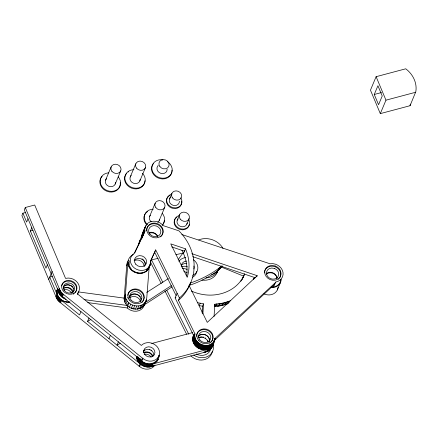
<?xml version="1.0" encoding="UTF-8"?>
<svg xmlns="http://www.w3.org/2000/svg" width="438" height="438" viewBox="0 0 438 438"><rect width="100%" height="100%" fill="white"/><g stroke="black" fill="none" stroke-linecap="round" stroke-linejoin="round"><path stroke-width="0.66" d="M145.361 226.577L142.284 233.897L141.742 237.418C145.241 232.469 143.659 223.26 151.159 221.573C155.506 220.402 160.374 222.099 163.15 225.619L178.907 230.848L180.686 232.709A54.619 47.539 22.8 0 1 191.214 249.983L192.249 253.104A54.619 47.539 22.8 0 1 191.351 281.13L190.13 283.988A54.619 47.539 22.8 0 1 180.965 296.597L179.438 297.944L178.447 300.304L194.926 333.789C192.435 345.544 213.169 350.663 215.135 338.229L214.39 339.998M214.719 339.959C212.594 355.021 189.402 349.601 193.979 335.639M134.252 271.56A10.402 9.056 22.8 0 0 146.089 271.527L147.278 268.691C149.774 266.988 151.126 263.824 150.634 260.845L155.698 249.912L179.438 297.944M149.101 266.539L149.259 265.937L146.818 297.353C146.314 303.238 142.126 309.754 135.457 309.14C128.876 309.129 122.24 302.423 124.6 295.716L124.71 295.371M146.599 299.22C143.467 311.155 123.576 305.784 125.471 294.084L127.912 262.674L127.978 263.309A10.879 9.466 22.8 0 0 134.187 272.047A10.879 9.466 22.8 0 0 145.098 271.932M52.253 276.411L49.729 277.084L57.017 294.336L56.825 290.722L57.657 288.237M64.873 298.054L63.548 297.703L62.503 296.74L80.942 311.642L79.552 314.949L61.112 300.046L63.483 301.36L66.187 301.87C60.877 301.114 56.026 296.055 56.924 290.487L56.825 290.722M159.071 356.91L159.18 355.026L158.561 358.706C157.384 361.87 154.253 364 150.962 364.394M150.645 366.644L205.466 352.059C210.508 351.221 213.558 346.086 213.864 341.306M202.121 312.924L202.52 306.206L203.511 303.841L197.538 302.68M202.909 313.92L203.511 303.841M214.072 316.433L214.795 304.246L222.926 303.123L230.695 300.692M124.277 296.92L126.724 265.505A10.315 8.974 22.8 0 1 126.938 263.638A10.923 9.51 22.8 0 1 128.553 260.298M213.547 342.357L213.695 341.175M149.457 266.085L148.186 269.386L146.089 271.527M212.03 347.29L213.793 342.565M410.039 105.717L415.826 91.651A26.006 22.639 22.8 0 0 406.464 69.357L405.741 68.804L376.111 76.688L370.455 90.146L380.31 113.623L410.039 105.717L410.165 105.115A26.006 22.639 22.8 0 0 410.307 104.129M201.907 280.09A15.604 13.583 22.8 0 0 217.007 272.858L217.861 270.334M213.41 342.938L213.01 344.049M253.52 279.69L254.297 277.763L253.799 278.946M25.404 212.518L22.891 213.186L21.9 215.545L56.436 297.884L57.728 300.101L59.584 302.001L139.596 366.579A10.402 9.056 22.8 0 0 155.025 364.958M25.273 207.519L59.809 289.852L61.106 292.075L62.957 293.969L142.969 358.552A10.402 9.056 22.8 0 0 157.319 358.35A10.402 9.056 22.8 0 0 155.671 345.243A10.402 9.056 22.8 0 0 141.321 345.44L77.307 293.772A10.402 9.056 22.8 0 0 77.515 282.565A10.402 9.056 22.8 0 0 65.558 278.404L34.701 205.006L25.273 207.519L24.282 209.879L58.407 291.029L58.068 290.055C58.495 293.307 60.701 296.148 63.548 297.703M28.027 218.792L26.636 222.099L22.891 213.186M47.37 264.859L45.979 268.166L30.381 231.023L31.771 227.716M48.738 279.444L52.111 271.418M56.026 296.696L57.121 294.101M58.309 291.265L59.404 288.664M56.141 297.074L57.236 294.473M58.424 291.642L59.519 289.042M56.212 297.293L57.301 294.697M58.495 291.861L59.584 289.261M56.278 297.391L57.367 294.796M58.561 291.96L59.65 289.359M105.591 180.095L111.148 166.867M56.436 297.884L57.526 295.283M58.719 292.453L59.809 289.852M56.699 298.459L57.794 295.864M58.982 293.027L60.077 290.427M57.006 299.023L58.095 296.427M59.289 293.591L60.378 290.996M57.351 299.57L58.44 296.975M59.634 294.139L60.723 291.544M57.728 300.101L58.823 297.506M60.011 294.67L61.106 292.075M58.145 300.616L59.234 298.015M60.428 295.185L61.517 292.584M58.593 301.103L59.683 298.502M60.877 295.672L61.966 293.071M59.075 301.563L60.165 298.968M61.358 296.132L62.448 293.537M59.584 302.001L60.674 299.4M61.867 296.57L62.957 293.969M60.121 302.406L61.21 299.811M62.404 296.975L63.494 294.38M60.679 302.784L61.774 300.189M115.205 184.075L120.762 170.847M66.089 302.105L68.191 302.017M130.239 176.957L135.796 163.735M139.853 180.938L145.411 167.716M139.147 362.828L140.078 363.781L87.551 321.404L88.941 318.097M126.724 265.505L128.011 262.439A10.315 8.974 22.8 0 1 128.23 260.566A10.923 9.51 22.8 0 1 133.415 254.555M149.593 216.481L155.151 203.259M142.284 233.897L145.881 225.515M141.934 235.031L145.011 227.711M139.58 241.212L142.657 233.892M141.748 236.208L144.825 228.888M141.901 238.332L144.978 231.012L144.819 230.098M124.178 297.156L125.471 294.084M124.102 299.045L125.388 295.973M124.436 300.95L125.722 297.878M109.002 338.705L110.387 335.399M124.677 301.568L124.534 300.714M159.202 220.462L164.765 207.24M124.879 302.193L126.171 299.121M169.506 198.951L171.789 193.519M125.859 303.956L127.151 300.89M127.19 305.549L128.476 302.483M127.699 306.031L128.991 302.959M172.101 286.857L144.348 304.843A10.402 9.056 22.8 0 1 127.513 308.221L127.239 307.958L127.984 306.189M129.402 307.295L130.694 304.229M146.571 271.155L147.765 268.324M158.118 258.398L151.526 259.794L150.535 262.154L161.222 283.517M150.486 261.382L155.698 249.912M131.312 308.259L132.605 305.187M147.031 270.755L148.219 267.919M147.453 270.323L148.641 267.492M149.993 264.355L150.71 262.658M147.836 269.868L149.029 267.032M149.692 265.521L150.645 263.254M148.186 269.386L150.557 263.753M148.498 268.877L150.387 264.415M118.386 341.854L117.001 345.16L120.39 343.195M133.36 308.883L134.647 305.812M135.457 309.14L136.749 306.074M137.532 309.025L138.824 305.959M139.503 308.544L140.795 305.472M140.1 308.264L140.822 307.788M177.253 220.188L179.536 214.757M140.724 308.024L142.011 304.952M142.35 306.972L143.642 303.901M143.691 305.631L144.983 302.559M144.025 305.1L144.496 304.361M144.398 304.596L146.44 299.822M186.862 224.168L189.145 218.737M136.727 356.494L136.891 358.311M136.837 356.86L136.552 356.231M137.822 356.505L136.87 358.771L137.214 359.51L136.722 358.136L137.198 357.003M138.014 357.129L137.061 359.395L138.654 362.346L139.848 359.516L138.769 357.786L137.576 360.622L138.255 361.788L139.448 358.957M137.297 360.014L138.249 357.747M137.439 360.102L138.008 361.24M137.899 361.213L139.087 358.383M183.506 253.558L185.488 248.839L170.76 243.873L187.19 277.238L187.42 276.564A49.417 43.012 22.8 0 0 186.385 251.051L185.488 248.839M140.023 359.253L139.744 358.481L141.879 361.147A10.402 9.056 22.8 0 0 158.211 357.342M154.203 365.374A10.923 9.51 22.8 0 1 151.849 366.529C147.371 368.03 142.147 366.431 139.092 362.883L140.28 360.047L139.848 359.516M140.439 359.762L140.122 359.012M139.563 363.398L140.751 360.562L140.28 360.047M140.888 360.25L140.538 359.527M139.087 366.141L141.255 361.049L140.751 360.562M141.37 360.709L142.459 358.114M139.596 366.579L141.792 361.509L141.255 361.049M141.879 361.147L142.969 358.552M141.162 364.772L142.355 361.936L141.792 361.509M141.753 365.166L142.941 362.335L142.355 361.936M142.366 365.527L143.554 362.697L142.941 362.335M143.002 365.856L144.19 363.025L143.554 362.697M143.653 366.152L144.841 363.316C149.489 365.385 155.906 364.071 158.304 359.275L158.2 359.51M144.321 366.403L145.509 363.573M145 366.622L146.193 363.786M145.69 366.798L146.883 363.962M193.574 336.751L194.072 335.568L193.935 336.149L175.129 297.944L177.111 293.225M146.385 366.935L147.579 364.098M147.086 367.028L148.279 364.192M147.792 367.082L148.98 364.246M148.487 367.093L149.681 364.257M149.183 367.06L150.376 364.23M149.867 366.989L151.061 364.159M150.546 366.88L151.734 364.049M151.198 366.705L152.397 363.896M151.849 366.529L153.043 363.699M188.822 287.109L190.311 283.572M200.182 303.282L199.191 305.642L202.52 306.206M217.96 270.52L218.951 268.16L221.387 266.101L220.396 268.461L216.339 271.724A114.871 99.979 22.8 0 1 188.756 285.571M217.248 272.288L218.244 269.928L217.998 270.498A15.604 13.583 22.8 0 1 205.898 277.895M218.825 269.885L219.821 267.525M219.641 269.2L220.632 266.841M220.396 268.461L221.836 265.904M193.437 337.331L194.926 333.789M193.344 337.917L194.833 334.375M193.289 338.514L194.779 334.971M193.284 339.116L194.773 335.574M193.317 339.724L194.806 336.181M193.399 340.331L194.888 336.789M193.519 340.934L195.009 337.391M193.684 341.536L195.173 337.994M193.892 342.127L195.381 338.585M194.144 342.708L195.633 339.165M194.428 343.282L195.917 339.74M194.757 343.835L196.246 340.293M195.124 344.372L196.613 340.835M195.523 344.892L197.012 341.35M195.956 345.39L197.445 341.848M196.427 345.867L197.916 342.324M196.919 346.316L198.409 342.773M214.297 305.428L214.795 304.246M214.5 305.412L214.998 304.235M197.445 346.732L198.934 343.189M197.998 347.126L199.487 343.584M214.5 306.562L215.491 306.496L216.481 304.136M215.491 306.496L216.64 304.114M198.573 347.482L200.062 343.94M215.649 306.48L216.799 304.103M199.17 347.81L200.659 344.268M215.808 306.469L217.27 306.272L218.266 303.912M199.783 348.106L201.272 344.564M200.412 348.363L201.902 344.821M217.27 306.272L218.737 306.085L219.734 303.726M201.058 348.582L202.548 345.04M218.737 306.085L219.887 303.698M218.896 306.058L220.046 303.676M201.71 348.768L203.199 345.226M202.372 348.911L203.862 345.368M219.055 306.036L220.489 305.757L221.486 303.392M203.04 349.02L204.524 345.478M220.489 305.757L221.929 305.483L222.926 303.123M203.708 349.086L205.198 345.544M221.929 305.483L223.073 303.08M222.082 305.445L223.232 303.052M204.371 349.113L205.86 345.571M205.039 349.102L206.528 345.56M222.241 305.412L223.643 305.045L224.634 302.685M205.696 349.048L207.185 345.505M206.342 348.96L207.831 345.418M223.643 305.045L225.05 304.684L226.046 302.324M225.05 304.684L226.194 302.275M205.466 352.059L206.457 349.699L210.64 347.816L213.021 344.925M225.198 304.634L226.342 302.236M206.977 348.829L208.466 345.286M207.596 348.659L209.085 345.117M225.351 304.596L226.72 304.142L227.711 301.782M208.198 348.451L209.687 344.909M207.398 351.479L208.389 349.119M208.784 348.21L210.273 344.668M208.001 351.21L208.992 348.851M209.342 347.931L210.831 344.388M228.335 303.107L229.079 301.333M228.477 303.047L229.222 301.278M209.879 347.619L211.368 344.076M228.625 302.997L229.37 301.229M210.388 347.268L211.872 343.726M210.864 346.891L212.353 343.348M209.649 350.181L210.64 347.816M211.308 346.485L212.797 342.943M211.724 346.047L213.213 342.505M213.645 341.771L214.138 340.589L213.629 341.864M212.101 345.582L213.591 342.04M214.374 340.091L215.118 338.322L276.203 281.891A10.402 9.056 22.8 0 0 282.997 272.535L282.882 271.932A10.402 9.056 22.8 0 0 275.475 264.185L272.83 263.643L269.989 263.769L181.803 234.5M212.441 345.095L215.036 338.815M212.742 344.58L214.899 339.395M211.006 348.856L211.997 346.491M212.676 345.538L213.667 343.178M240.829 281.256L244.732 273.838L243.008 277.818L243.758 275.995M242.121 279.263L242.619 278.081M256.69 276.871L257.183 275.694L191.811 253.662M271.505 287.098A10.402 9.056 22.8 0 0 273.482 286.972L275.781 281.957M374.255 94.471L377.928 85.738L382.232 95.993L378.558 104.731L374.255 94.471L381.46 92.555M380.31 113.623L385.966 100.165L376.111 76.688M277.314 289.994L280.627 282.127M144.978 231.012L134.263 253.317A10.402 9.056 22.8 0 0 132.648 266.348A10.402 9.056 22.8 0 0 147.278 268.691M134.685 253.076L143.987 233.372M242.198 279.4L242.767 278.36M143.79 305.395L144.124 304.864M222.29 265.97L221.091 267.678M142.804 232.835L143.516 231.877M241.327 280.079C232.896 292.124 217.095 296.926 203.002 294.522A41.615 36.217 22.8 0 1 191.318 291.04M257.183 275.694L207.267 322.384L189.315 285.932L189.139 286.348A54.619 47.539 22.8 0 1 179.974 298.957L178.447 300.304M214.625 340.216L274.571 284.371M218.951 268.16L217.33 269.365A114.871 99.979 22.8 0 1 190.36 283.008M146.73 292.398L168.395 278.612M171.373 285.592L145.339 302.477A10.402 9.056 22.8 0 1 137.193 308.878M87.551 321.404L90.945 319.433M139.602 308.308L140.198 308.029M198.693 239.925C207.415 236.339 218.299 240.265 223.002 248.368M226.72 304.142L227.629 303.846M385.966 100.165L415.7 92.254M30.381 231.023L32.899 230.355M151.701 343.485L192.671 332.59M152.939 363.934L206.457 349.699M175.95 254.631L183.221 253.093M273.695 286.917L274.117 286.852A10.402 9.056 22.8 0 0 280.922 279.904M68.093 302.253L70.047 302.05M78.457 291.916L124.485 298.163M83.997 299.592L127.562 305.505M87.693 302.592L127.239 307.958M171.691 246.884L184.497 251.198L184.267 250.629M192.758 256.679L255.546 277.834M221.19 266.977L243.742 276.197M144.19 363.025L144.841 363.316M80.942 311.642L141.469 360.474L140.987 360.014M140.176 363.545L140.686 363.983M139.695 363.08L138.83 362.084L139.092 362.883M151.526 259.794L162.826 282.379M166.801 290.312L188.789 334.26M164.891 290.843L186.577 334.178M154.702 252.272L176.12 295.584M124.775 301.328L124.978 301.957M136.618 357.501L136.722 358.136M128.011 262.439L128.077 263.074A10.879 9.466 22.8 0 0 144.036 272.288M136.563 356.86L136.793 357.704M58.068 290.055L58.008 288.845M162.191 213.213A10.402 9.056 22.8 0 1 162.389 224.935M147.535 224.683A10.402 9.056 22.8 0 1 144.677 214.768A10.402 9.056 22.8 0 1 153.24 209.205M164.31 220.259A10.402 9.056 22.8 0 1 162.493 225.192M146.757 224.929A10.402 9.056 22.8 0 1 147.502 211.549M159.487 219.312A5.201 4.528 22.8 0 1 157.696 222.29M151.219 221.798A5.201 4.528 22.8 0 1 150.404 215.244M167.294 161.534A10.402 9.056 22.8 0 1 168.285 176.821A10.402 9.056 22.8 0 1 152.243 170.705A10.402 9.056 22.8 0 1 162.876 159.848M167.135 169.205A5.201 4.528 22.8 0 1 160.626 173.273A5.201 4.528 22.8 0 1 157.839 165.964M158.036 165.739A5.201 4.528 22.8 0 1 158.255 165.526M171.833 171.948A10.402 9.056 22.8 0 1 157.97 177.91A10.402 9.056 22.8 0 1 153.344 163.664M171.937 170.152A10.402 9.056 22.8 0 1 171.915 171.357M118.189 176.821A10.402 9.056 22.8 0 1 115.544 190.514A10.402 9.056 22.8 0 1 100.817 184.414A10.402 9.056 22.8 0 1 108.58 172.84M120.247 182.657A10.402 9.056 22.8 0 1 107.288 191.406A10.402 9.056 22.8 0 1 102.109 176.333M115.495 182.317A5.201 4.528 22.8 0 1 108.991 186.391A5.201 4.528 22.8 0 1 106.204 179.076M106.401 178.852A5.201 4.528 22.8 0 1 106.62 178.644M142.394 173.202A10.402 9.056 22.8 0 1 140.384 187.294A10.402 9.056 22.8 0 1 125.388 181.086A10.402 9.056 22.8 0 1 133.891 169.681M144.956 180.735A10.402 9.056 22.8 0 1 131.296 188.028A10.402 9.056 22.8 0 1 126.757 173.196M128.148 172.024A10.402 9.056 22.8 0 1 128.673 171.696M140.149 179.487A5.201 4.528 22.8 0 1 133.639 183.254A5.201 4.528 22.8 0 1 130.666 176.18M130.852 175.939A5.201 4.528 22.8 0 1 131.269 175.507M187.146 223.019A5.201 4.528 22.8 0 1 180.177 226.298A5.201 4.528 22.8 0 1 178.063 218.951M189.336 224.59A7.802 6.789 22.8 0 1 178.031 228.598A7.802 6.789 22.8 0 1 176.81 217.166M188.499 219.016A7.802 6.789 22.8 0 1 185.772 228.565A7.802 6.789 22.8 0 1 175.129 224.508A7.802 6.789 22.8 0 1 179.251 215.491M179.41 201.179A5.201 4.528 22.8 0 1 172.9 205.247A5.201 4.528 22.8 0 1 170.114 197.932M170.311 197.713A5.201 4.528 22.8 0 1 170.53 197.5M181.551 201.097A7.802 6.789 22.8 0 1 171.899 208.11A7.802 6.789 22.8 0 1 168.34 196.487M169.063 195.923A7.802 6.789 22.8 0 1 169.457 195.676M180.752 197.779A7.802 6.789 22.8 0 1 177.877 207.382A7.802 6.789 22.8 0 1 167.245 202.98A7.802 6.789 22.8 0 1 171.975 194.144M133.683 271.193A10.402 9.056 22.8 0 1 133.141 270.793M131.247 268.927A10.402 9.056 22.8 0 1 130.858 268.401M130.502 267.859A10.402 9.056 22.8 0 1 129.905 266.726M129.664 266.14A10.402 9.056 22.8 0 1 129.473 265.543M129.314 264.946A10.402 9.056 22.8 0 1 129.451 260.769M175.95 297.145A49.417 43.012 22.8 0 1 175.129 297.944M181.951 250.262A49.417 43.012 22.8 0 1 183.27 252.989L184.403 255.77A49.417 43.012 22.8 0 1 186.648 275.77M190.371 282.904A54.619 47.539 22.8 0 1 189.369 285.85M134.159 260.566A6.242 5.431 22.8 0 1 144.562 261.612M144.759 261.946A6.242 5.431 22.8 0 1 145.082 262.636M145.208 262.992A6.242 5.431 22.8 0 1 145.443 264.804M266.167 273.783A6.242 5.431 22.8 0 1 272.354 272.617L272.737 272.754A6.242 5.431 22.8 0 1 276.444 276.197L276.586 276.548A6.242 5.431 22.8 0 1 276.92 278.354M279.395 278.267A8.322 7.243 22.8 0 0 280.304 271.872L280.117 271.401A8.322 7.243 22.8 0 0 275.173 266.813L274.659 266.627A8.322 7.243 22.8 0 0 264.831 270.542M278.749 278.973A8.322 7.243 22.8 0 1 278.382 279.296M264.41 272.879A8.322 7.243 22.8 0 1 264.678 270.991M148.849 232.72A6.242 5.431 22.8 0 1 157.85 236.854M161.222 236.219A8.322 7.243 22.8 0 0 161.808 235.469L162.06 235.064A8.322 7.243 22.8 0 0 162.597 229.939L162.443 229.463A8.322 7.243 22.8 0 0 154.68 223.785A8.322 7.243 22.8 0 0 146.965 228.132M160.883 236.564A8.322 7.243 22.8 0 1 160.522 236.887M146.566 230.952A8.322 7.243 22.8 0 1 146.812 228.581M198.151 336.652A6.242 5.431 22.8 0 1 205.581 334.829A6.242 5.431 22.8 0 1 209.517 341.399M196.914 334.024A8.322 7.243 22.8 0 1 208.685 330.936A8.322 7.243 22.8 0 1 210.892 342.368M210.147 342.992A8.322 7.243 22.8 0 1 209.736 343.266M196.514 336.362A8.322 7.243 22.8 0 1 196.766 334.473M210.722 348.927A10.298 8.963 22.8 0 1 196.306 353.986M213.06 344.405A12.905 11.229 22.8 0 1 208.149 356.204A12.905 11.229 22.8 0 1 193.733 355.07M212.37 351.249A12.905 11.229 22.8 0 1 203.84 359.79A12.905 11.229 22.8 0 1 190.831 355.826M278.053 287.131A10.402 9.056 22.8 0 1 271.812 294.511L271.188 294.67A10.402 9.056 22.8 0 1 263.994 293.843M217.489 270.646A15.604 13.583 22.8 0 1 211.559 274.867M198.611 337.753A6.242 5.431 22.8 0 1 202.329 336.899M203.128 337.014A6.242 5.431 22.8 0 1 203.522 337.101M205.4 337.884A6.242 5.431 22.8 0 1 205.745 338.103M207.672 340.091A6.242 5.431 22.8 0 1 207.864 340.425M208.181 341.12A6.242 5.431 22.8 0 1 208.302 341.476M211.138 347.827A10.298 8.963 22.8 0 1 210.782 348.298M281.158 279.209A10.402 9.056 22.8 0 1 274.894 287.191L274.27 287.355A10.402 9.056 22.8 0 1 270.991 287.558M266.528 274.1A6.242 5.431 22.8 0 1 272.989 273.301A6.242 5.431 22.8 0 1 277.051 278.409M138.78 244.47A10.402 9.056 22.8 0 1 139.41 241.573L139.662 241.037A10.402 9.056 22.8 0 1 140.286 240.024M141.863 237.752A10.402 9.056 22.8 0 1 142.104 235.376M142.273 234.806A10.402 9.056 22.8 0 1 142.487 234.253M149.095 233.208A6.242 5.431 22.8 0 1 157.768 236.799M181.633 267.005A6.242 5.431 22.8 0 1 187.355 266.802M182.427 268.718A6.242 5.431 22.8 0 1 187.097 269.529M178.14 259.926A74.893 65.18 22.8 0 1 183.325 252.682M193.454 259.778A10.402 9.056 22.8 0 1 192.66 275.354M178.89 261.355A10.402 9.056 22.8 0 1 185.805 257.621M69.784 302.056A10.402 9.056 22.8 0 1 59.727 298.431A10.402 9.056 22.8 0 1 57.641 288.949M196.782 271.45A10.402 9.056 22.8 0 1 192.238 277.457M134.526 308.757A10.402 9.056 22.8 0 1 133.864 308.631M132.561 308.259A10.402 9.056 22.8 0 1 131.92 308.018M66.138 299.362A10.402 9.056 22.8 0 1 58.051 289.491M187.119 272.535A6.504 5.661 22.8 0 1 183.675 270.985M181.283 266.151A6.504 5.661 22.8 0 1 186.544 261.064M193.859 266.019A6.504 5.661 22.8 0 1 193.793 268.998M181.212 265.729A6.504 5.661 22.8 0 1 186.802 263.452M63.16 288.385A6.258 5.448 22.8 0 1 73.36 292.036M129.741 297.95A6.242 5.431 22.8 0 1 135.928 296.789A6.242 5.431 22.8 0 1 140.368 301.437M63.362 286.775A6.258 5.448 22.8 0 1 70.124 285.264M70.507 285.417A6.258 5.448 22.8 0 1 72.839 287.01M73.579 287.936A6.258 5.448 22.8 0 1 73.781 288.27M129.434 297.692A6.242 5.431 22.8 0 1 133.946 294.128A6.242 5.431 22.8 0 1 139.946 296.389M140.204 296.69A6.242 5.431 22.8 0 1 140.439 297.002M141.151 298.36A6.242 5.431 22.8 0 1 141.271 298.716M127.699 295.332A8.322 7.243 22.8 0 1 138.457 290.312A8.322 7.243 22.8 0 1 142.854 301.404M142.569 301.787A8.322 7.243 22.8 0 1 141.917 302.494M128.23 299.17A8.322 7.243 22.8 0 1 128.044 298.7M127.776 297.741A8.322 7.243 22.8 0 1 127.688 297.26M134.22 260.681A6.504 5.661 22.8 0 1 140.779 261.004A6.504 5.661 22.8 0 1 144.124 266.403M129.407 296.302A6.242 5.431 22.8 0 1 136.601 294.287A6.242 5.431 22.8 0 1 140.899 300.528M140.844 300.879A6.242 5.431 22.8 0 1 140.658 301.568M148.482 268.291A10.879 9.466 22.8 0 1 148.192 268.839M147.858 269.365A10.879 9.466 22.8 0 1 145.64 271.587M148.936 267.142A10.879 9.466 22.8 0 1 148.734 267.722M148.832 267.487A10.879 9.466 22.8 0 1 148.29 268.603M147.179 270.104A10.879 9.466 22.8 0 1 146.735 270.553M145.197 271.697A10.879 9.466 22.8 0 1 144.628 272.014M141.95 258.748A6.504 5.661 22.8 0 1 144.896 265.51M144.77 265.861A6.504 5.661 22.8 0 1 144.622 266.2M143.565 352.639A6.242 5.431 22.8 0 1 153.048 356.253M143.368 350.975A6.242 5.431 22.8 0 1 143.609 350.707M143.867 350.455A6.242 5.431 22.8 0 1 144.441 350.006M149.703 349.294A6.242 5.431 22.8 0 1 150.092 349.415M151.559 350.121A6.242 5.431 22.8 0 1 151.893 350.351M213.771 341.301A10.786 9.384 22.8 0 1 200.609 349.223A10.786 9.384 22.8 0 1 193.777 334.96M213.837 341.684A10.786 9.384 22.8 0 1 200.374 348.872A10.786 9.384 22.8 0 1 193.875 334.72M211.154 348.21A10.643 9.264 22.8 0 1 209.457 349.984M208.411 350.685A10.643 9.264 22.8 0 1 205.384 351.818M204.727 351.928A10.643 9.264 22.8 0 1 204.059 351.999M212.03 346.617A10.643 9.264 22.8 0 1 211.778 347.164M211.932 346.852A10.643 9.264 22.8 0 1 211.056 348.445M210.683 348.927A10.643 9.264 22.8 0 1 203.955 352.234M212.31 345.697A10.643 9.264 22.8 0 1 212.14 346.283M153.754 365.484A10.923 9.51 22.8 0 1 153.174 365.79M152.572 366.064A10.923 9.51 22.8 0 1 151.948 366.294M198.781 337.824A6.242 5.431 22.8 0 1 208.127 342.335M198.255 336.335A6.242 5.431 22.8 0 1 205.548 334.999A6.242 5.431 22.8 0 1 209.353 341.301M61.523 285.888A7.802 6.789 22.8 0 1 71.591 281.743A7.802 6.789 22.8 0 1 75.818 291.801M75.577 292.173A7.802 6.789 22.8 0 1 75.303 292.529M74.334 293.476A7.802 6.789 22.8 0 1 73.962 293.745M73.568 293.991A7.802 6.789 22.8 0 1 73.157 294.21M158.403 356.165A10.402 9.056 22.8 0 1 158.326 356.756M143.407 351.451A5.721 4.982 22.8 0 1 150.119 349.885A5.721 4.982 22.8 0 1 153.782 355.738M143.993 352.793A5.721 4.982 22.8 0 1 152.484 356.587M144.179 354.315A5.721 4.982 22.8 0 1 151.154 357.194M63.395 288.554A5.721 4.982 22.8 0 1 72.549 292.338M63.22 287.147A5.721 4.982 22.8 0 1 70.277 285.384A5.721 4.982 22.8 0 1 73.611 291.796M63.833 289.836A5.721 4.982 22.8 0 1 71.454 293.246M143.593 365.703A10.402 9.056 22.8 0 1 142.974 365.423M78.32 292.179A10.402 9.056 22.8 0 1 77.586 294.429M147.267 227.421L147.113 227.875A8.322 7.243 22.8 0 0 151.92 237.013A8.322 7.243 22.8 0 0 162.109 234.763L162.356 234.357A8.322 7.243 22.8 0 0 162.898 229.227L162.739 228.751A8.322 7.243 22.8 0 0 154.975 223.079A8.322 7.243 22.8 0 0 147.267 227.421M275.469 266.107L274.96 265.921A8.322 7.243 22.8 0 0 264.87 273.624L264.995 274.106A8.322 7.243 22.8 0 0 275.283 280.139A8.322 7.243 22.8 0 0 280.605 271.16L280.413 270.695A8.322 7.243 22.8 0 0 275.469 266.107M274.522 268.505L274.139 268.368A6.242 5.431 22.8 0 0 266.578 274.144L266.665 274.506A6.242 5.431 22.8 0 0 274.385 279.033A6.242 5.431 22.8 0 0 278.371 272.299L278.229 271.949A6.242 5.431 22.8 0 0 274.522 268.505M155.851 207.623A5.201 4.528 22.8 0 0 164.639 207.508A5.201 4.528 22.8 0 0 159.377 200.615A5.201 4.528 22.8 0 0 155.851 207.623M159.914 166.621A5.201 4.528 22.8 0 0 168.701 166.506A5.201 4.528 22.8 0 0 163.44 159.613A5.201 4.528 22.8 0 0 159.914 166.621M111.854 171.236A5.201 4.528 22.8 0 0 120.636 171.121A5.201 4.528 22.8 0 0 115.38 164.223A5.201 4.528 22.8 0 0 111.854 171.236M136.503 168.099A5.201 4.528 22.8 0 0 145.285 167.984A5.201 4.528 22.8 0 0 140.029 161.091A5.201 4.528 22.8 0 0 136.503 168.099M180.237 219.126A5.201 4.528 22.8 0 0 189.024 219.011A5.201 4.528 22.8 0 0 183.763 212.112A5.201 4.528 22.8 0 0 180.237 219.126M172.49 197.883A5.201 4.528 22.8 0 0 181.277 197.768A5.201 4.528 22.8 0 0 176.016 190.875A5.201 4.528 22.8 0 0 172.49 197.883M198.562 340.288A8.322 7.243 22.8 0 0 212.567 339.724A8.322 7.243 22.8 0 0 203.818 328.894A8.322 7.243 22.8 0 0 198.562 340.288M135.736 264.207A6.242 5.431 22.8 0 0 146.226 263.698A6.242 5.431 22.8 0 0 139.585 255.622A6.242 5.431 22.8 0 0 135.736 264.207M149.873 234.122A6.242 5.431 22.8 0 0 160.385 233.777A6.242 5.431 22.8 0 0 153.891 225.614A6.242 5.431 22.8 0 0 149.873 234.122M199.87 339.998A6.242 5.431 22.8 0 0 210.371 339.576A6.242 5.431 22.8 0 0 203.812 331.451A6.242 5.431 22.8 0 0 199.87 339.998M129.588 300.227A8.322 7.243 22.8 0 0 143.631 299.877A8.322 7.243 22.8 0 0 135.063 288.932A8.322 7.243 22.8 0 0 129.588 300.227M131.05 300.107A6.242 5.431 22.8 0 0 141.529 299.526A6.242 5.431 22.8 0 0 134.827 291.489A6.242 5.431 22.8 0 0 131.05 300.107M63.149 290.881A7.802 6.789 22.8 0 0 76.332 290.701A7.802 6.789 22.8 0 0 68.432 280.364A7.802 6.789 22.8 0 0 63.149 290.881M64.495 290.64A5.721 4.982 22.8 0 0 74.159 290.504A5.721 4.982 22.8 0 0 68.366 282.926A5.721 4.982 22.8 0 0 64.495 290.64M144.808 354.512A5.721 4.982 22.8 0 0 154.472 354.38A5.721 4.982 22.8 0 0 148.679 346.797A5.721 4.982 22.8 0 0 144.808 354.512"/></g></svg>
